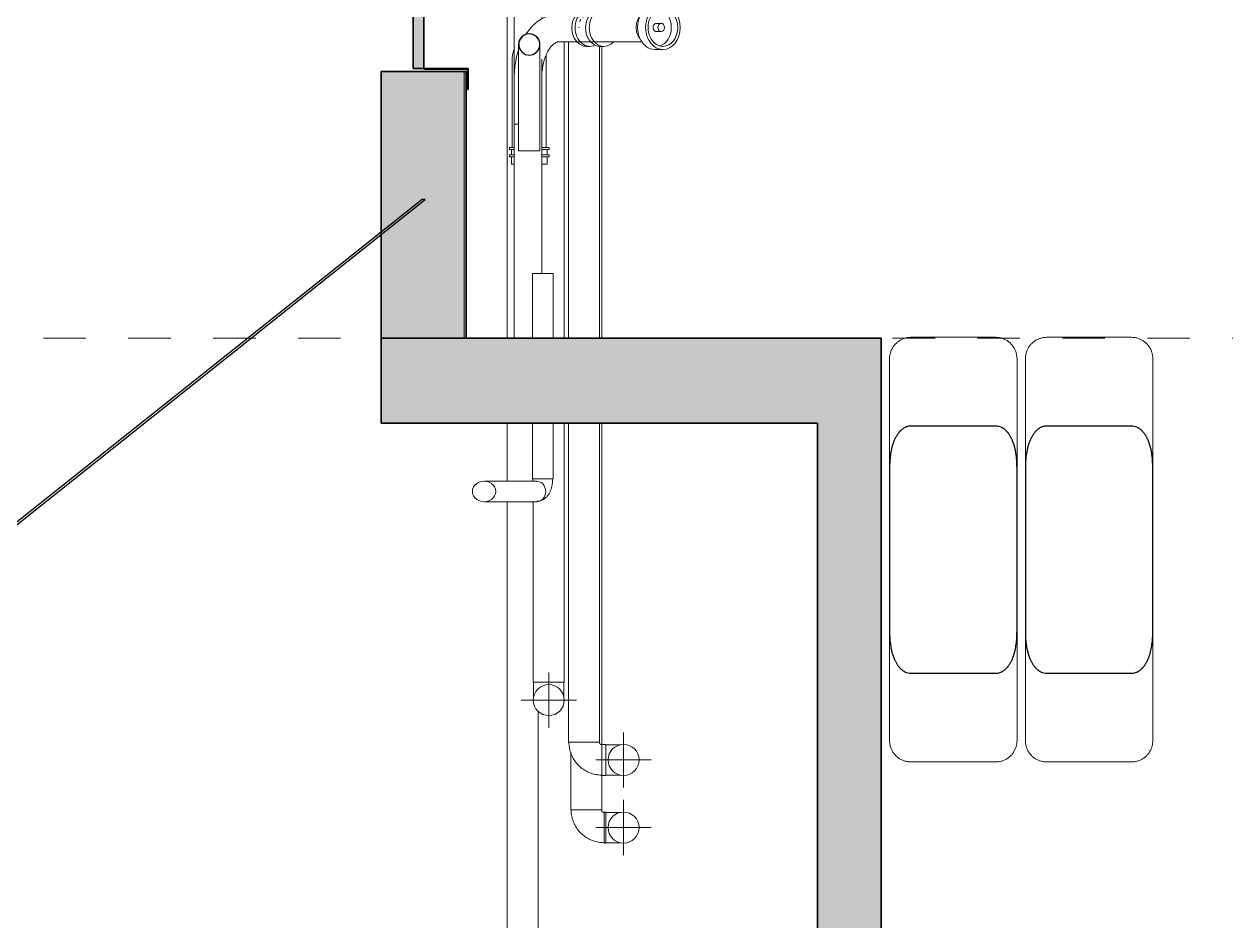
# Model space of a CAD drawing. Header units: metres. Extents: x -3 to 141, y -7 to 15.
# Drawn here: x 132.82 to 135.65, y -1.373 to 0.74 of the extents above; entities that cross this region are included whole.
import ezdxf

# ---------------------------------------------------------------- set-up
doc = ezdxf.new("R2010")
doc.units = ezdxf.units.M
doc.linetypes.add('Centre', pattern=[0.03175, 0.00635, -0.00475, 0.0159, -0.00475])
for name, color, linetype, lineweight in [('A-FLOR', 7, 'Continuous', 9), ('A-FLOR-LEVL', 7, 'Continuous', 9), ('A-FLOR-PATT', 7, 'Continuous', 35), ('A-GENM', 7, 'Continuous', 9), ('A-WALL', 7, 'Continuous', 9), ('A-WALL-PATT', 7, 'Continuous', 35), ('I-WALL', 7, 'Continuous', 9), ('P-PIPE', 7, 'Continuous', 9), ('P-PIPE-CNTR', 7, 'Continuous', 9)]:
    doc.layers.add(name, color=color, linetype=linetype, lineweight=lineweight)

# ---------------------------------------------------------------- blocks, each defined once
blk = doc.blocks.new('M_RVR_Neumatico - M_RVR_Neumatico-V31-Sección 01')
at = {"layer": 'A-GENM', "lineweight": 25}
for p, q in [((13.5726, -0.207), (13.3726, -0.207)), ((13.3226, -0.3051), (13.3226, -0.6912)), ((13.6226, -0.6912), (13.6226, -0.3051)), ((13.3726, -0.7893), (13.5726, -0.7893))]:
    blk.add_line(p, q, dxfattribs=at)
at = {"layer": 'A-GENM', "color": 8, "true_color": 0x808080, "flags": 128}
for points in [[(13.3226, -0.418), (13.3226, -0.4087), (13.3226, -0.3912), (13.3226, -0.3738), (13.3226, -0.3566), (13.3226, -0.3396), (13.3226, -0.3229), (13.3226, -0.3065), (13.3226, -0.3051)], [(13.6226, -0.3051), (13.6226, -0.3215), (13.6226, -0.3382), (13.6226, -0.3551), (13.6226, -0.3723), (13.6226, -0.3897), (13.6226, -0.4072), (13.6226, -0.4179)], [(13.3226, -0.6912), (13.3226, -0.6748), (13.3226, -0.6581), (13.3226, -0.6412), (13.3226, -0.624), (13.3226, -0.6066), (13.3226, -0.5891), (13.3226, -0.5784)], [(13.6226, -0.5783), (13.6226, -0.5875), (13.6226, -0.6051), (13.6226, -0.6225), (13.6226, -0.6397), (13.6226, -0.6567), (13.6226, -0.6734), (13.6226, -0.6898), (13.6226, -0.6912)]]:
    blk.add_lwpolyline(points, dxfattribs=at)
at = {"layer": 'A-GENM', "lineweight": 25}
for points, knots in [([(13.3726, -0.207), (13.3699, -0.2071), (13.3661, -0.2077), (13.362, -0.209), (13.3597, -0.2099), (13.3575, -0.2109), (13.3549, -0.2125), (13.3518, -0.2147), (13.3494, -0.2169), (13.3476, -0.2186), (13.3463, -0.22), (13.3451, -0.2213), (13.3435, -0.2233), (13.3416, -0.2258), (13.3395, -0.229), (13.3376, -0.2322), (13.3358, -0.2355), (13.3342, -0.2389), (13.3327, -0.2424), (13.3309, -0.2471), (13.329, -0.253), (13.3271, -0.2603), (13.3256, -0.2677), (13.324, -0.2776), (13.3228, -0.2901), (13.3225, -0.3001), (13.3226, -0.3051)], [0, 0, 0, 0, 0.0625, 0.09375, 0.109375, 0.125, 0.15625, 0.1875, 0.21875, 0.234375, 0.25, 0.265625, 0.28125, 0.3125, 0.34375, 0.375, 0.40625, 0.4375, 0.46875, 0.5, 0.5625, 0.625, 0.6875, 0.75, 0.875, 1, 1, 1, 1]), ([(13.6226, -0.3051), (13.6226, -0.2994), (13.6222, -0.288), (13.6208, -0.2751), (13.6193, -0.2666), (13.6185, -0.2624), (13.6175, -0.2582), (13.6164, -0.2541), (13.6151, -0.25), (13.6138, -0.2459), (13.6125, -0.2425), (13.6114, -0.2399), (13.6103, -0.2376), (13.609, -0.2351), (13.607, -0.2312), (13.6048, -0.2275), (13.6027, -0.2247), (13.6018, -0.2234), (13.6011, -0.2226), (13.5992, -0.2204), (13.5958, -0.2167), (13.592, -0.2136), (13.5894, -0.212), (13.5875, -0.211), (13.5842, -0.2094), (13.5792, -0.2078), (13.5748, -0.2072), (13.5726, -0.207)], [0, 0, 0, 0, 0.142857, 0.285714, 0.321429, 0.357143, 0.392857, 0.428571, 0.464286, 0.5, 0.535714, 0.553571, 0.571429, 0.598214, 0.625, 0.678571, 0.705357, 0.712054, 0.71875, 0.732143, 0.785714, 0.839286, 0.852679, 0.866071, 0.892857, 0.946429, 1, 1, 1, 1]), ([(13.3226, -0.6912), (13.3225, -0.6969), (13.3229, -0.7083), (13.3243, -0.7212), (13.3258, -0.7297), (13.3267, -0.7339), (13.3276, -0.7381), (13.3287, -0.7422), (13.33, -0.7463), (13.3314, -0.7504), (13.3326, -0.7538), (13.3338, -0.7564), (13.3348, -0.7587), (13.3361, -0.7612), (13.3381, -0.7651), (13.3403, -0.7688), (13.3424, -0.7716), (13.3434, -0.7729), (13.344, -0.7737), (13.3459, -0.7759), (13.3493, -0.7795), (13.3531, -0.7826), (13.3558, -0.7843), (13.3576, -0.7853), (13.3609, -0.7869), (13.3659, -0.7885), (13.3703, -0.7891), (13.3726, -0.7893)], [0, 0, 0, 0, 0.142857, 0.285714, 0.321429, 0.357143, 0.392857, 0.428571, 0.464286, 0.5, 0.535714, 0.553571, 0.571429, 0.598214, 0.625, 0.678571, 0.705357, 0.712054, 0.71875, 0.732143, 0.785714, 0.839286, 0.852679, 0.866071, 0.892857, 0.946429, 1, 1, 1, 1]), ([(13.5726, -0.7893), (13.5752, -0.7892), (13.579, -0.7886), (13.5831, -0.7873), (13.5854, -0.7864), (13.5876, -0.7854), (13.5903, -0.7838), (13.5933, -0.7815), (13.5957, -0.7794), (13.5975, -0.7777), (13.5988, -0.7763), (13.6001, -0.775), (13.6017, -0.773), (13.6035, -0.7705), (13.6056, -0.7673), (13.6075, -0.7641), (13.6093, -0.7608), (13.6109, -0.7574), (13.6124, -0.7539), (13.6142, -0.7492), (13.6161, -0.7433), (13.618, -0.736), (13.6195, -0.7286), (13.6211, -0.7187), (13.6223, -0.7062), (13.6226, -0.6962), (13.6226, -0.6912)], [0, 0, 0, 0, 0.0625, 0.09375, 0.109375, 0.125, 0.15625, 0.1875, 0.21875, 0.234375, 0.25, 0.265625, 0.28125, 0.3125, 0.34375, 0.375, 0.40625, 0.4375, 0.46875, 0.5, 0.5625, 0.625, 0.6875, 0.75, 0.875, 1, 1, 1, 1])]:
    blk.add_open_spline(points, degree=3, knots=knots, dxfattribs=at)
blk = doc.blocks.new('M_RVR_Neumatico - M_RVR_Neumatico-V32-Sección 01')
at = {"layer": 'A-GENM', "color": 8, "true_color": 0x808080}
for p, q in [((13.5726, 0.0019), (13.3726, 0.0019)), ((13.3726, -0.9981), (13.5726, -0.9981))]:
    blk.add_line(p, q, dxfattribs=at)
at = {"layer": 'A-GENM', "color": 8, "true_color": 0x808080, "flags": 128}
for points in [[(13.3226, -0.0481), (13.3226, -0.0461), (13.3227, -0.0441), (13.3229, -0.0422), (13.3232, -0.0402), (13.3236, -0.0382), (13.324, -0.0363), (13.3245, -0.0343), (13.3251, -0.0324), (13.3258, -0.0305), (13.3265, -0.0287), (13.3273, -0.0268), (13.3282, -0.0251), (13.3292, -0.0233), (13.3302, -0.0216), (13.3313, -0.0199), (13.3325, -0.0183), (13.3337, -0.0167), (13.335, -0.0152), (13.3363, -0.0137), (13.3377, -0.0123), (13.3392, -0.0109), (13.3407, -0.0096), (13.3423, -0.0084), (13.3439, -0.0072), (13.3455, -0.0061), (13.3472, -0.005), (13.349, -0.004), (13.3508, -0.0031), (13.3526, -0.0023), (13.3544, -0.0015), (13.3563, -0.0009), (13.3582, -0.0002), (13.3602, 0.0003), (13.3621, 0.0007), (13.3641, 0.0011), (13.366, 0.0014), (13.368, 0.0016), (13.37, 0.0018), (13.372, 0.0019), (13.3726, 0.0019)], [(13.5726, 0.0019), (13.5746, 0.0018), (13.5766, 0.0017), (13.5785, 0.0015), (13.5805, 0.0012), (13.5825, 0.0009), (13.5844, 0.0004), (13.5864, -0.0001), (13.5883, -0.0007), (13.5902, -0.0014), (13.592, -0.0021), (13.5939, -0.0029), (13.5956, -0.0038), (13.5974, -0.0048), (13.5991, -0.0058), (13.6008, -0.0069), (13.6024, -0.008), (13.604, -0.0093), (13.6055, -0.0106), (13.607, -0.0119), (13.6084, -0.0133), (13.6098, -0.0148), (13.6111, -0.0163), (13.6123, -0.0179), (13.6135, -0.0195), (13.6146, -0.0211), (13.6157, -0.0228), (13.6167, -0.0246), (13.6176, -0.0264), (13.6184, -0.0282), (13.6192, -0.03), (13.6199, -0.0319), (13.6205, -0.0338), (13.621, -0.0357), (13.6215, -0.0377), (13.6218, -0.0396), (13.6221, -0.0416), (13.6224, -0.0436), (13.6225, -0.0456), (13.6226, -0.0476), (13.6226, -0.0481)], [(13.3226, -0.1311), (13.3226, -0.1295), (13.3226, -0.1195), (13.3226, -0.1101), (13.3226, -0.1013), (13.3226, -0.0931), (13.3226, -0.0856), (13.3226, -0.0787), (13.3226, -0.0725), (13.3226, -0.067), (13.3226, -0.0622), (13.3226, -0.0581), (13.3226, -0.0547), (13.3226, -0.052), (13.3226, -0.05), (13.3226, -0.0487), (13.3226, -0.0482), (13.3226, -0.0481)], [(13.3226, -0.0481), (13.3226, -0.0485), (13.3226, -0.0496), (13.3226, -0.0514), (13.3226, -0.0539), (13.3226, -0.0571), (13.3226, -0.061), (13.3226, -0.0657), (13.3226, -0.071), (13.3226, -0.077), (13.3226, -0.0837), (13.3226, -0.091), (13.3226, -0.099), (13.3226, -0.1076), (13.3226, -0.1169), (13.3226, -0.1267), (13.3226, -0.1372), (13.3226, -0.1482), (13.3226, -0.1598), (13.3226, -0.172), (13.3226, -0.1846), (13.3226, -0.1978), (13.3226, -0.2114), (13.3226, -0.2255), (13.3226, -0.2401), (13.3226, -0.255), (13.3226, -0.2703), (13.3226, -0.286), (13.3226, -0.3021), (13.3226, -0.3051)], [(13.6226, -0.3051), (13.6226, -0.2903), (13.6226, -0.2745), (13.6226, -0.2591), (13.6226, -0.2441), (13.6226, -0.2294), (13.6226, -0.2152), (13.6226, -0.2014), (13.6226, -0.1881), (13.6226, -0.1753), (13.6226, -0.1631), (13.6226, -0.1513), (13.6226, -0.1401), (13.6226, -0.1295), (13.6226, -0.1195), (13.6226, -0.1101), (13.6226, -0.1013), (13.6226, -0.0931), (13.6226, -0.0856), (13.6226, -0.0787), (13.6226, -0.0725), (13.6226, -0.067), (13.6226, -0.0622), (13.6226, -0.0581), (13.6226, -0.0547), (13.6226, -0.052), (13.6226, -0.05), (13.6226, -0.0487), (13.6226, -0.0482), (13.6226, -0.0481)], [(13.6226, -0.0481), (13.6226, -0.0485), (13.6226, -0.0496), (13.6226, -0.0514), (13.6226, -0.0539), (13.6226, -0.0571), (13.6226, -0.061), (13.6226, -0.0657), (13.6226, -0.071), (13.6226, -0.077), (13.6226, -0.0837), (13.6226, -0.091), (13.6226, -0.099), (13.6226, -0.1076), (13.6226, -0.1169), (13.6226, -0.1267), (13.6226, -0.1312)], [(13.3226, -0.6912), (13.3226, -0.7059), (13.3226, -0.7217), (13.3226, -0.7372), (13.3226, -0.7522), (13.3226, -0.7669), (13.3226, -0.7811), (13.3226, -0.7949), (13.3226, -0.8082), (13.3226, -0.821), (13.3226, -0.8332), (13.3226, -0.845), (13.3226, -0.8562), (13.3226, -0.8668), (13.3226, -0.8768), (13.3226, -0.8862), (13.3226, -0.895), (13.3226, -0.9032), (13.3226, -0.9107), (13.3226, -0.9176), (13.3226, -0.9237), (13.3226, -0.9293), (13.3226, -0.9341), (13.3226, -0.9382), (13.3226, -0.9416), (13.3226, -0.9443), (13.3226, -0.9463), (13.3226, -0.9476), (13.3226, -0.9481), (13.3226, -0.9481)], [(13.6226, -0.9481), (13.6226, -0.9478), (13.6226, -0.9467), (13.6226, -0.9449), (13.6226, -0.9424), (13.6226, -0.9392), (13.6226, -0.9352), (13.6226, -0.9306), (13.6226, -0.9253), (13.6226, -0.9193), (13.6226, -0.9126), (13.6226, -0.9053), (13.6226, -0.8973), (13.6226, -0.8887), (13.6226, -0.8794), (13.6226, -0.8695), (13.6226, -0.8591), (13.6226, -0.8481), (13.6226, -0.8365), (13.6226, -0.8243), (13.6226, -0.8117), (13.6226, -0.7985), (13.6226, -0.7849), (13.6226, -0.7708), (13.6226, -0.7562), (13.6226, -0.7413), (13.6226, -0.7259), (13.6226, -0.7102), (13.6226, -0.6942), (13.6226, -0.6912)], [(13.3226, -0.9481), (13.3226, -0.9478), (13.3226, -0.9467), (13.3226, -0.9449), (13.3226, -0.9424), (13.3226, -0.9392), (13.3226, -0.9352), (13.3226, -0.9306), (13.3226, -0.9253), (13.3226, -0.9193), (13.3226, -0.9126), (13.3226, -0.9053), (13.3226, -0.8973), (13.3226, -0.8887), (13.3226, -0.8794), (13.3226, -0.8695), (13.3226, -0.8651)], [(13.6226, -0.8652), (13.6226, -0.8668), (13.6226, -0.8768), (13.6226, -0.8862), (13.6226, -0.895), (13.6226, -0.9032), (13.6226, -0.9107), (13.6226, -0.9176), (13.6226, -0.9237), (13.6226, -0.9293), (13.6226, -0.9341), (13.6226, -0.9382), (13.6226, -0.9416), (13.6226, -0.9443), (13.6226, -0.9463), (13.6226, -0.9476), (13.6226, -0.9481), (13.6226, -0.9481)], [(13.3726, -0.9981), (13.3706, -0.9981), (13.3686, -0.998), (13.3666, -0.9978), (13.3646, -0.9975), (13.3626, -0.9971), (13.3607, -0.9967), (13.3587, -0.9962), (13.3568, -0.9956), (13.3549, -0.9949), (13.3531, -0.9942), (13.3513, -0.9934), (13.3495, -0.9925), (13.3477, -0.9915), (13.346, -0.9905), (13.3443, -0.9894), (13.3427, -0.9883), (13.3411, -0.987), (13.3396, -0.9857), (13.3381, -0.9844), (13.3367, -0.983), (13.3353, -0.9815), (13.334, -0.98), (13.3328, -0.9784), (13.3316, -0.9768), (13.3305, -0.9752), (13.3294, -0.9735), (13.3285, -0.9717), (13.3276, -0.9699), (13.3267, -0.9681), (13.326, -0.9663), (13.3253, -0.9644), (13.3247, -0.9625), (13.3241, -0.9606), (13.3237, -0.9586), (13.3233, -0.9566), (13.323, -0.9547), (13.3228, -0.9527), (13.3226, -0.9507), (13.3226, -0.9487), (13.3226, -0.9481)], [(13.6226, -0.9481), (13.6225, -0.9501), (13.6224, -0.9521), (13.6222, -0.9541), (13.6219, -0.9561), (13.6216, -0.9581), (13.6211, -0.96), (13.6206, -0.962), (13.62, -0.9639), (13.6194, -0.9658), (13.6186, -0.9676), (13.6178, -0.9694), (13.6169, -0.9712), (13.616, -0.973), (13.6149, -0.9747), (13.6138, -0.9764), (13.6127, -0.978), (13.6114, -0.9796), (13.6102, -0.9811), (13.6088, -0.9826), (13.6074, -0.984), (13.6059, -0.9854), (13.6044, -0.9867), (13.6029, -0.9879), (13.6012, -0.9891), (13.5996, -0.9902), (13.5979, -0.9913), (13.5961, -0.9922), (13.5943, -0.9932), (13.5925, -0.994), (13.5907, -0.9947), (13.5888, -0.9954), (13.5869, -0.996), (13.585, -0.9966), (13.583, -0.997), (13.5811, -0.9974), (13.5791, -0.9977), (13.5771, -0.9979), (13.5751, -0.9981), (13.5731, -0.9981), (13.5726, -0.9981)]]:
    blk.add_lwpolyline(points, dxfattribs=at)
blk = doc.blocks.new('M_Boquilla salida - M_Boquilla salida-2638636-Sección 01')
at = {"layer": 'A-GENM', "color": 8, "true_color": 0x808080}
for p, q in [((12.4339, 0.5495), (12.4339, 0.4488)), ((12.5139, 0.4488), (12.5139, 0.5495)), ((12.427, 0.4488), (12.427, 0.4443)), ((12.427, 0.4488), (12.4385, 0.4488)), ((12.427, 0.4443), (12.4385, 0.4443)), ((12.427, 0.4319), (12.427, 0.4272)), ((12.427, 0.4319), (12.4385, 0.4319)), ((12.427, 0.4272), (12.4385, 0.4272)), ((12.432, 0.4443), (12.432, 0.4319)), ((12.432, 0.4272), (12.432, 0.4098)), ((12.5041, 0.4488), (12.5209, 0.4488)), ((12.5041, 0.4443), (12.5209, 0.4443)), ((12.5041, 0.4319), (12.5209, 0.4319)), ((12.5041, 0.4272), (12.5209, 0.4272)), ((12.5159, 0.4319), (12.5159, 0.4443)), ((12.5159, 0.4098), (12.5159, 0.4272)), ((12.5209, 0.4443), (12.5209, 0.4488)), ((12.5209, 0.4272), (12.5209, 0.4319)), ((12.432, 0.4098), (12.4376, 0.4098)), ((12.5044, 0.4098), (12.5159, 0.4098))]:
    blk.add_line(p, q, dxfattribs=at)
at = {"layer": 'A-GENM', "color": 8, "true_color": 0x808080, "flags": 128}
for points in [[(12.4339, 0.6607), (12.434, 0.6623), (12.4341, 0.6639), (12.4342, 0.6655), (12.4345, 0.6671), (12.4347, 0.6687), (12.4351, 0.6702), (12.4355, 0.6718), (12.436, 0.6733), (12.4365, 0.6748), (12.4371, 0.6763), (12.4378, 0.6777), (12.4385, 0.6792)], [(12.4339, 0.6138), (12.4339, 0.6159), (12.4339, 0.6194), (12.4339, 0.6228), (12.4339, 0.6261), (12.4339, 0.6293), (12.4339, 0.6323), (12.4339, 0.6352), (12.4339, 0.638), (12.4339, 0.6406), (12.4339, 0.6431), (12.4339, 0.6454), (12.4339, 0.6476), (12.4339, 0.6496), (12.4339, 0.6515), (12.4339, 0.6532), (12.4339, 0.6547), (12.4339, 0.656), (12.4339, 0.6572), (12.4339, 0.6582), (12.4339, 0.6591), (12.4339, 0.6598), (12.4339, 0.6603), (12.4339, 0.6606), (12.4339, 0.6607), (12.4339, 0.6607)], [(12.4339, 0.6607), (12.4339, 0.6606), (12.4339, 0.6604), (12.4339, 0.6599), (12.4339, 0.6593), (12.4339, 0.6585), (12.4339, 0.6575), (12.4339, 0.6564), (12.4339, 0.6551), (12.4339, 0.6536), (12.4339, 0.6519), (12.4339, 0.6501), (12.4339, 0.6481), (12.4339, 0.646), (12.4339, 0.6437), (12.4339, 0.6413), (12.4339, 0.6387), (12.4339, 0.636), (12.4339, 0.6331), (12.4339, 0.6301), (12.4339, 0.627), (12.4339, 0.6237), (12.4339, 0.6204), (12.4339, 0.6169), (12.4339, 0.6133), (12.4339, 0.6096), (12.4339, 0.6058), (12.4339, 0.6019), (12.4339, 0.598), (12.4339, 0.5939), (12.4339, 0.5898), (12.4339, 0.5856), (12.4339, 0.5814), (12.4339, 0.5771), (12.4339, 0.5728), (12.4339, 0.5684), (12.4339, 0.564), (12.4339, 0.5596), (12.4339, 0.5552), (12.4339, 0.5507), (12.4339, 0.5495)], [(12.5136, 0.6659), (12.5138, 0.6643), (12.5139, 0.6627), (12.5139, 0.6611), (12.5139, 0.6607)], [(12.5139, 0.5495), (12.5139, 0.554), (12.5139, 0.5584), (12.5139, 0.5628), (12.5139, 0.5672), (12.5139, 0.5716), (12.5139, 0.5759), (12.5139, 0.5802), (12.5139, 0.5845), (12.5139, 0.5887), (12.5139, 0.5928), (12.5139, 0.5969), (12.5139, 0.6009), (12.5139, 0.6048), (12.5139, 0.6086), (12.5139, 0.6123), (12.5139, 0.6159), (12.5139, 0.6194), (12.5139, 0.6228), (12.5139, 0.6261), (12.5139, 0.6293), (12.5139, 0.6323), (12.5139, 0.6352), (12.5139, 0.638), (12.5139, 0.6406), (12.5139, 0.6431), (12.5139, 0.6454), (12.5139, 0.6476), (12.5139, 0.6496), (12.5139, 0.6515), (12.5139, 0.6532), (12.5139, 0.6547), (12.5139, 0.656), (12.5139, 0.6572), (12.5139, 0.6582), (12.5139, 0.6591), (12.5139, 0.6598), (12.5139, 0.6603), (12.5139, 0.6606), (12.5139, 0.6607), (12.5139, 0.6607)], [(12.5139, 0.6607), (12.5139, 0.6606), (12.5139, 0.6604), (12.5139, 0.6599), (12.5139, 0.6593), (12.5139, 0.6585), (12.5139, 0.6575), (12.5139, 0.6564), (12.5139, 0.6551), (12.5139, 0.6536)]]:
    blk.add_lwpolyline(points, dxfattribs=at)
blk = doc.blocks.new('M_Boquilla salida-2 - M_Boquilla salida-2-2743545-Sección 01')
at = {"layer": 'A-GENM', "color": 8, "true_color": 0x808080}
for p, q in [((12.4489, 0.5808), (12.4489, 0.4411)), ((12.4989, 0.4411), (12.4989, 0.5808)), ((12.4489, 0.4411), (12.4739, 0.4411)), ((12.4739, 0.4411), (12.4989, 0.4411))]:
    blk.add_line(p, q, dxfattribs=at)
at = {"layer": 'A-GENM', "color": 8, "true_color": 0x808080, "flags": 128}
for points in [[(12.4489, 0.692), (12.449, 0.693), (12.449, 0.694), (12.4491, 0.695), (12.4493, 0.6959), (12.4494, 0.6969), (12.4497, 0.6979), (12.4499, 0.6989), (12.4502, 0.6998), (12.4505, 0.7008), (12.4509, 0.7017), (12.4513, 0.7026), (12.4518, 0.7035), (12.4522, 0.7044), (12.4528, 0.7052), (12.4533, 0.7061), (12.4539, 0.7069), (12.4545, 0.7077), (12.4551, 0.7084), (12.4558, 0.7092), (12.4565, 0.7099), (12.4573, 0.7106), (12.458, 0.7112), (12.4588, 0.7118), (12.4596, 0.7124), (12.4604, 0.713), (12.4613, 0.7135), (12.4622, 0.714), (12.463, 0.7145), (12.464, 0.7149), (12.4649, 0.7153), (12.4658, 0.7156), (12.4668, 0.7159), (12.4677, 0.7162), (12.4687, 0.7164), (12.4697, 0.7166), (12.4707, 0.7167), (12.4717, 0.7169), (12.4727, 0.7169), (12.4737, 0.717), (12.4739, 0.717)], [(12.4739, 0.717), (12.4749, 0.7169), (12.4759, 0.7169), (12.4769, 0.7168), (12.4779, 0.7166), (12.4789, 0.7165), (12.4799, 0.7162), (12.4809, 0.716), (12.4818, 0.7157), (12.4827, 0.7154), (12.4837, 0.715), (12.4846, 0.7146), (12.4855, 0.7141), (12.4864, 0.7137), (12.4872, 0.7131), (12.4881, 0.7126), (12.4889, 0.712), (12.4897, 0.7114), (12.4904, 0.7108), (12.4912, 0.7101), (12.4919, 0.7094), (12.4926, 0.7086), (12.4932, 0.7079), (12.4938, 0.7071), (12.4944, 0.7063), (12.495, 0.7055), (12.4955, 0.7046), (12.496, 0.7037), (12.4964, 0.7029), (12.4969, 0.7019), (12.4972, 0.701), (12.4976, 0.7001), (12.4979, 0.6991), (12.4982, 0.6982), (12.4984, 0.6972), (12.4986, 0.6962), (12.4987, 0.6952), (12.4988, 0.6942), (12.4989, 0.6932), (12.4989, 0.6922), (12.4989, 0.692)], [(12.4489, 0.5808), (12.4489, 0.5852), (12.4489, 0.5897), (12.4489, 0.5941), (12.4489, 0.5985), (12.4489, 0.6029), (12.4489, 0.6072), (12.4489, 0.6115), (12.4489, 0.6157), (12.4489, 0.6199), (12.4489, 0.6241), (12.4489, 0.6281), (12.4489, 0.6321), (12.4489, 0.636), (12.4489, 0.6398), (12.4489, 0.6436), (12.4489, 0.6472), (12.4489, 0.6507), (12.4489, 0.6541), (12.4489, 0.6574), (12.4489, 0.6605), (12.4489, 0.6636), (12.4489, 0.6665), (12.4489, 0.6692), (12.4489, 0.6719), (12.4489, 0.6743), (12.4489, 0.6767), (12.4489, 0.6788), (12.4489, 0.6809), (12.4489, 0.6827), (12.4489, 0.6844), (12.4489, 0.6859), (12.4489, 0.6873), (12.4489, 0.6885), (12.4489, 0.6895), (12.4489, 0.6903), (12.4489, 0.691), (12.4489, 0.6915), (12.4489, 0.6918), (12.4489, 0.692), (12.4489, 0.692)], [(12.4489, 0.692), (12.4489, 0.6919), (12.4489, 0.6917)], [(12.4989, 0.6917), (12.4989, 0.6919), (12.4989, 0.692)], [(12.4989, 0.692), (12.4989, 0.6919), (12.4989, 0.6916), (12.4989, 0.6912), (12.4989, 0.6905), (12.4989, 0.6897), (12.4989, 0.6888), (12.4989, 0.6876), (12.4989, 0.6863), (12.4989, 0.6848), (12.4989, 0.6832), (12.4989, 0.6814), (12.4989, 0.6794), (12.4989, 0.6773), (12.4989, 0.675), (12.4989, 0.6725), (12.4989, 0.67), (12.4989, 0.6672), (12.4989, 0.6644), (12.4989, 0.6614), (12.4989, 0.6582), (12.4989, 0.655), (12.4989, 0.6516), (12.4989, 0.6481), (12.4989, 0.6445), (12.4989, 0.6408), (12.4989, 0.6371), (12.4989, 0.6332), (12.4989, 0.6292), (12.4989, 0.6252), (12.4989, 0.6211), (12.4989, 0.6169), (12.4989, 0.6126), (12.4989, 0.6084), (12.4989, 0.604), (12.4989, 0.5997), (12.4989, 0.5953), (12.4989, 0.5908), (12.4989, 0.5864), (12.4989, 0.582), (12.4989, 0.5808)]]:
    blk.add_lwpolyline(points, dxfattribs=at)
at = {"layer": 'A-GENM', "lineweight": 25, "flags": 128}
for points in [[(12.4739, 0.7167), (12.4654, 0.7152), (12.4579, 0.7109), (12.4523, 0.7042), (12.4493, 0.696), (12.4493, 0.6873), (12.4523, 0.6792), (12.4579, 0.6725), (12.4654, 0.6681), (12.4739, 0.6666)], [(12.4739, 0.6666), (12.4825, 0.6681), (12.49, 0.6725), (12.4956, 0.6792), (12.4986, 0.6873), (12.4986, 0.696), (12.4956, 0.7042), (12.49, 0.7109), (12.4825, 0.7152), (12.4739, 0.7167)]]:
    blk.add_lwpolyline(points, dxfattribs=at)
blk = doc.blocks.new('M_Conexión toma de agua potable - M_Conexión toma de agua potable-2652164-Sección 01')
at = {"layer": 'P-PIPE'}
for p, q in [((12.5908, 0.9126), (12.5489, 0.9126)), ((12.6642, 0.9126), (12.6315, 0.9126)), ((12.6599, 0.9152), (12.6339, 0.9152)), ((12.6892, 0.9319), (12.6599, 0.9319)), ((12.5489, 0.8476), (12.5908, 0.8476)), ((12.6315, 0.8476), (12.6642, 0.8476)), ((12.6339, 0.845), (12.6599, 0.845)), ((12.6599, 0.8283), (12.6892, 0.8283)), ((12.4387, 0.7992), (12.4387, 0)), ((12.5037, 0.7518), (12.5037, 0.7992)), ((12.6162, 0.7746), (12.6086, 0.7746)), ((12.62, 0.7829), (12.62, 0.7759)), ((12.6339, 0.7829), (12.62, 0.7829)), ((12.62, 0.7759), (12.6339, 0.7759)), ((12.6227, 0.7759), (12.6227, 0.7674)), ((12.6339, 0.7829), (12.7024, 0.7829)), ((12.7024, 0.7759), (12.6339, 0.7759)), ((12.6341, 0.7722), (12.6341, 0.7759)), ((12.6497, 0.7746), (12.641, 0.7746)), ((12.7039, 0.7829), (12.7024, 0.7829)), ((12.7024, 0.7759), (12.7024, 0.7829)), ((12.7024, 0.7759), (12.7039, 0.7759)), ((12.7039, 0.7759), (12.7039, 0.7829)), ((12.7698, 0.7667), (12.7677, 0.7667)), ((12.7886, 0.7835), (12.7698, 0.7835)), ((12.7374, 0.7627), (12.543, 0.7627)), ((12.6253, 0.7637), (12.6162, 0.7637)), ((12.641, 0.7637), (12.6323, 0.7637)), ((12.7846, 0.7414), (12.7734, 0.7414)), ((12.7734, 0.7219), (12.7846, 0.7219)), ((12.543, 0.6977), (12.7395, 0.6977)), ((12.6086, 0.6872), (12.6162, 0.6872)), ((12.6162, 0.698), (12.641, 0.698)), ((12.641, 0.6872), (12.6497, 0.6872)), ((12.7677, 0.6966), (12.7698, 0.6966)), ((12.7698, 0.6799), (12.7886, 0.6799)), ((12.5037, 0.1519), (12.5037, 0.6567)), ((12.4384, 0.6133), (12.4384, 0.5038)), ((12.5034, 0.5038), (12.5034, 0.6133)), ((12.4384, 0.5038), (12.4387, 0.5038)), ((12.4391, 0.5038), (12.441, 0.5038)), ((12.4412, 0.5038), (12.4422, 0.5038)), ((12.4427, 0.5038), (12.4453, 0.5038)), ((12.4453, 0.5038), (12.4479, 0.5038)), ((12.5032, 0.5038), (12.5034, 0.5038))]:
    blk.add_line(p, q, dxfattribs=at)
at = {"layer": 'P-PIPE', "flags": 128}
for points in [[(12.5489, 0.9126), (12.5444, 0.9125), (12.54, 0.9122), (12.5355, 0.9118), (12.5311, 0.9111), (12.5267, 0.9103), (12.5224, 0.9093), (12.5181, 0.9081), (12.5138, 0.9067), (12.5096, 0.9052), (12.5055, 0.9035), (12.5015, 0.9016), (12.4975, 0.8995), (12.4936, 0.8973), (12.4898, 0.895), (12.4861, 0.8925), (12.4825, 0.8898), (12.4791, 0.887), (12.4757, 0.884), (12.4725, 0.881), (12.4694, 0.8777), (12.4664, 0.8744), (12.4635, 0.871), (12.4608, 0.8674), (12.4582, 0.8638), (12.4558, 0.86), (12.4535, 0.8561), (12.4514, 0.8522), (12.4494, 0.8482), (12.4476, 0.8441), (12.446, 0.8399), (12.4445, 0.8357), (12.4432, 0.8314), (12.442, 0.8271), (12.441, 0.8227), (12.4402, 0.8183), (12.4396, 0.8139), (12.4391, 0.8094), (12.4388, 0.8049), (12.4387, 0.8004), (12.4387, 0.7992)], [(12.5037, 0.7992), (12.5037, 0.8012), (12.5038, 0.8032), (12.504, 0.8052), (12.5043, 0.8071), (12.5046, 0.8091), (12.505, 0.811), (12.5055, 0.8129), (12.5061, 0.8148), (12.5067, 0.8167), (12.5074, 0.8185), (12.5082, 0.8203), (12.509, 0.822), (12.5099, 0.8237), (12.5109, 0.8254), (12.5119, 0.827), (12.513, 0.8286), (12.5141, 0.8301), (12.5153, 0.8316), (12.5165, 0.833), (12.5178, 0.8344), (12.5192, 0.8357), (12.5205, 0.8369), (12.522, 0.8381), (12.5234, 0.8392), (12.5249, 0.8403), (12.5265, 0.8412), (12.528, 0.8422), (12.5296, 0.843), (12.5312, 0.8438), (12.5329, 0.8445), (12.5346, 0.8451), (12.5362, 0.8457), (12.5379, 0.8462), (12.5397, 0.8466), (12.5414, 0.8469), (12.5431, 0.8472), (12.5449, 0.8474), (12.5466, 0.8475), (12.5484, 0.8476), (12.5489, 0.8476)], [(12.543, 0.7627), (12.538, 0.7626), (12.5331, 0.7621), (12.5282, 0.7613), (12.5233, 0.7602), (12.5186, 0.7588), (12.5139, 0.7571), (12.5094, 0.7551), (12.505, 0.7529), (12.5007, 0.7505), (12.4966, 0.7478), (12.4926, 0.7449), (12.4888, 0.7419), (12.4851, 0.7386), (12.4816, 0.7352), (12.4782, 0.7316), (12.4749, 0.7278), (12.4718, 0.7239), (12.4689, 0.7199), (12.4661, 0.7158)], [(12.449, 0.6798), (12.4486, 0.6786), (12.447, 0.6736), (12.4455, 0.6684), (12.4442, 0.6633), (12.443, 0.658), (12.442, 0.6527), (12.4411, 0.6474), (12.4403, 0.642), (12.4397, 0.6366), (12.4391, 0.6312), (12.4388, 0.6257), (12.4385, 0.6203), (12.4384, 0.6148), (12.4384, 0.6133)], [(12.543, 0.6977), (12.5423, 0.6977), (12.5415, 0.6976), (12.5406, 0.6975), (12.5398, 0.6973), (12.5389, 0.697), (12.5379, 0.6967), (12.5368, 0.6962), (12.5357, 0.6957), (12.5346, 0.695), (12.5333, 0.6942), (12.532, 0.6933), (12.5307, 0.6922), (12.5293, 0.691), (12.5279, 0.6896), (12.5265, 0.6881), (12.525, 0.6864), (12.5235, 0.6845), (12.5221, 0.6825), (12.5206, 0.6804), (12.5192, 0.6781), (12.5178, 0.6756), (12.5164, 0.6731), (12.5151, 0.6703), (12.5138, 0.6675), (12.5126, 0.6645), (12.5114, 0.6614), (12.5103, 0.6583), (12.5093, 0.655), (12.5083, 0.6516), (12.5074, 0.6481), (12.5066, 0.6446), (12.5059, 0.6409), (12.5053, 0.6373), (12.5047, 0.6335), (12.5043, 0.6298), (12.5039, 0.6259), (12.5037, 0.6221), (12.5035, 0.6182), (12.5034, 0.6144), (12.5034, 0.6133)]]:
    blk.add_lwpolyline(points, dxfattribs=at)
at = {"layer": 'P-PIPE'}
for centre, major_axis, ratio, start_param, end_param in [((12.6339, 0.8801), (0, 0.0351), 0.276903, 3.665191, 5.759587), ((12.6599, 0.8801), (0, 0.0518), 0.276903, 0, 0.810586), ((12.6599, 0.8801), (0, 0.0518), 0.276903, 3.141593, 6.283185), ((12.6599, 0.8801), (0, 0.0351), 0.276903, 3.141593, 6.283185), ((12.6892, 0.8801), (0, 0.0518), 0.276903, 3.141593, 6.283185), ((12.6599, 0.8801), (0, 0.0518), 0.276903, 2.331006, 3.141593), ((12.6086, 0.7309), (0, 0.0437), 0.787199, 0, 1.570796), ((12.6162, 0.7309), (0, 0.0437), 0.787199, 6.074485, 7.853982), ((12.641, 0.7309), (0, 0.0437), 0.787199, 0, 1.570796), ((12.6497, 0.7309), (0, 0.0437), 0.787199, 5.563669, 7.853982), ((12.7698, 0.7317), (0, 0.0518), 0.787199, 0, 3.141593), ((12.7886, 0.7317), (0, 0.0518), 0.787199, 0, 3.141593), ((12.7886, 0.7317), (0, 0.0445), 0.787199, 0, 3.141593), ((12.7734, 0.7317), (0, 0.0445), 0.787199, 3.367654, 6.057124), ((12.7886, 0.7317), (0, 0.0518), 0.787199, 3.141593, 6.283185), ((12.7886, 0.7317), (0, 0.0445), 0.787199, 3.141593, 6.283185), ((12.6162, 0.7309), (0, 0.0328), 0.787199, 0.922041, 1.13147), ((12.6162, 0.7309), (0, 0.0328), 0.787199, 0.328942, 0.686405), ((12.6162, 0.7309), (0, 0.0328), 0.787199, 0, 0.246617), ((12.7531, 0.7317), (0, 0.0351), 0.787199, 0.732421, 2.409172), ((12.7734, 0.7317), (0, 0.00974), 0.787199, 0, 3.141593), ((12.7846, 0.7317), (0, 0.00974), 0.787199, 0, 3.141593), ((12.7846, 0.7317), (0, 0.00974), 0.787199, 3.141593, 6.283185), ((12.6086, 0.7309), (0, 0.0437), 0.787199, 1.570796, 3.141593), ((12.6162, 0.7309), (0, 0.0437), 0.787199, 1.570796, 3.51918), ((12.6162, 0.7309), (0, 0.0328), 0.787199, 1.527854, 1.570796), ((12.641, 0.7309), (0, 0.0437), 0.787199, 1.570796, 3.141593), ((12.6497, 0.7309), (0, 0.0437), 0.787199, 1.570796, 3.819721)]:
    blk.add_ellipse(centre, major_axis=major_axis, ratio=ratio, start_param=start_param, end_param=end_param, dxfattribs=at)
blk = doc.blocks.new('M_Estanque Alimentación-3 - M_Estanque Alimentación-3-2957581-Sección 01')
at = {"layer": 'A-GENM', "lineweight": 25}
for p, q in [((12.2219, 0.3263), (10.4622, -1.0727)), ((10.471, -1.0727), (12.2285, 0.3263)), ((12.2285, 0.3263), (12.2219, 0.3263))]:
    blk.add_line(p, q, dxfattribs=at)
blk = doc.blocks.new('M_RVR_Codo material - CO - Codo-2958831-Sección 01')
at = {"layer": 'P-PIPE', "flags": 128}
for points in [[(12.4842, -0.8452), (12.4842, -0.8443), (12.4842, -0.8432), (12.4842, -0.8422), (12.4842, -0.841), (12.4842, -0.8398), (12.4842, -0.8386), (12.4842, -0.8373), (12.4842, -0.836), (12.4842, -0.8347), (12.4842, -0.8333), (12.4842, -0.8318), (12.4842, -0.8304), (12.4842, -0.8289), (12.4842, -0.8273), (12.4842, -0.8258), (12.4842, -0.8242), (12.4842, -0.8226), (12.4842, -0.821), (12.4842, -0.8193), (12.4842, -0.8177), (12.4842, -0.816), (12.4842, -0.8144), (12.4842, -0.8127), (12.4842, -0.811), (12.4842, -0.8105)], [(12.5556, -0.8105), (12.5556, -0.8122), (12.5556, -0.8139), (12.5556, -0.8156), (12.5556, -0.8172), (12.5556, -0.8189), (12.5556, -0.8205), (12.5556, -0.8222), (12.5556, -0.8238), (12.5556, -0.8254), (12.5556, -0.8269), (12.5556, -0.8285), (12.5556, -0.83), (12.5556, -0.8314), (12.5556, -0.8329), (12.5556, -0.8343), (12.5556, -0.8357), (12.5556, -0.837), (12.5556, -0.8383), (12.5556, -0.8395), (12.5556, -0.8407), (12.5556, -0.8419), (12.5556, -0.843), (12.5556, -0.844), (12.5556, -0.845)]]:
    blk.add_lwpolyline(points, dxfattribs=at)
blk = doc.blocks.new('M_RVR_Codo material - CO - Codo-V38-Sección 01')
at = {"layer": 'P-PIPE', "flags": 128}
for points in [[(12.5673, -0.9514), (12.5674, -0.9545), (12.5676, -0.9576), (12.5679, -0.9607), (12.5683, -0.9638), (12.5689, -0.9669), (12.5696, -0.9699), (12.5703, -0.9729), (12.5713, -0.9759), (12.5723, -0.9788), (12.5735, -0.9817), (12.5747, -0.9845), (12.5761, -0.9873), (12.5776, -0.9901), (12.5792, -0.9927), (12.5809, -0.9953), (12.5827, -0.9979), (12.5846, -1.0003), (12.5866, -1.0027), (12.5887, -1.005), (12.5909, -1.0072), (12.5932, -1.0093), (12.5955, -1.0114), (12.598, -1.0133), (12.6005, -1.0151), (12.6031, -1.0169), (12.6057, -1.0185), (12.6084, -1.02), (12.6112, -1.0214), (12.614, -1.0227), (12.6169, -1.0239), (12.6198, -1.025), (12.6228, -1.0259), (12.6258, -1.0267), (12.6288, -1.0275), (12.6319, -1.028), (12.6349, -1.0285), (12.638, -1.0289), (12.6411, -1.0291), (12.6442, -1.0292), (12.6451, -1.0292)], [(12.6451, -0.9578), (12.6448, -0.9578), (12.6446, -0.9578), (12.6443, -0.9577), (12.6441, -0.9577), (12.6438, -0.9577), (12.6436, -0.9576), (12.6433, -0.9575), (12.6431, -0.9575), (12.6428, -0.9574), (12.6426, -0.9573), (12.6424, -0.9572), (12.6421, -0.9571), (12.6419, -0.9569), (12.6417, -0.9568), (12.6415, -0.9567), (12.6413, -0.9565), (12.6411, -0.9564), (12.6409, -0.9562), (12.6407, -0.956), (12.6405, -0.9559), (12.6403, -0.9557), (12.6402, -0.9555), (12.64, -0.9553), (12.6399, -0.9551), (12.6397, -0.9549), (12.6396, -0.9546), (12.6395, -0.9544), (12.6394, -0.9542), (12.6393, -0.954), (12.6392, -0.9537), (12.6391, -0.9535), (12.639, -0.9532), (12.6389, -0.953), (12.6389, -0.9528), (12.6388, -0.9525), (12.6388, -0.9523), (12.6387, -0.952), (12.6387, -0.9518), (12.6387, -0.9515), (12.6387, -0.9514)]]:
    blk.add_lwpolyline(points, dxfattribs=at)
blk = doc.blocks.new('M_RVR_Codo material - CO - Codo-V40-Sección 01')
at = {"layer": 'P-PIPE', "flags": 128}
for points in [[(12.4823, -0.3369), (12.4823, -0.3363), (12.4824, -0.3356), (12.4825, -0.3349), (12.4826, -0.3342), (12.4826, -0.3335), (12.4826, -0.3327), (12.4827, -0.332), (12.4827, -0.3315)], [(12.4915, -0.3843), (12.494, -0.3842), (12.4965, -0.3838), (12.4988, -0.3834), (12.5011, -0.3827), (12.5033, -0.3819), (12.5054, -0.3809), (12.5073, -0.3799), (12.5091, -0.3787), (12.5108, -0.3775), (12.5124, -0.3762), (12.5138, -0.3749), (12.5151, -0.3735), (12.5164, -0.3721), (12.5175, -0.3707), (12.5185, -0.3693), (12.5195, -0.3679), (12.5204, -0.3664), (12.5213, -0.3649), (12.5221, -0.3635), (12.5228, -0.362), (12.5235, -0.3605), (12.5241, -0.359), (12.5247, -0.3574), (12.5252, -0.3559), (12.5257, -0.3544), (12.5262, -0.3528), (12.5266, -0.3513), (12.527, -0.3497), (12.5274, -0.3481), (12.5277, -0.3465), (12.528, -0.3449), (12.5282, -0.3433), (12.5284, -0.3417), (12.5286, -0.3401), (12.5288, -0.3385), (12.5289, -0.3368), (12.529, -0.3352), (12.529, -0.3336), (12.5291, -0.3319), (12.5291, -0.3315)]]:
    blk.add_lwpolyline(points, dxfattribs=at)

msp = doc.modelspace()

# ---------------------------------------------------------------- hatches: boundary and pattern name
at = {"layer": 'A-FLOR-PATT', "lineweight": 9, "true_color": 0x9a9a9a}
h = msp.add_hatch(color=253, dxfattribs=at)
h.paths.add_polyline_path([(121.5085, -0.2), (122.6865, -0.2), (122.6865, 0), (121.5085, 0), (121.5085, -0.0455)])
h.paths.add_polyline_path([(133.6609, -0.2), (134.8383, -0.2), (134.8383, 0), (133.6609, 0), (133.6609, -0.0455)])
at = {"layer": 'A-WALL-PATT', "lineweight": 9, "true_color": 0x9a9a9a}
for points in [[(133.8559, 0), (133.8559, 0.6279), (133.6609, 0.6279), (133.6609, 0), (133.7925, 0)], [(133.8659, 0.5854), (133.8659, 0.6354), (133.7609, 0.6354), (133.7609, 0.6334), (133.8639, 0.6334), (133.8639, 0.5854)], [(134.8383, -3.4853), (134.8383, -0.2), (134.6883, -0.2), (134.6883, -3.4853)]]:
    msp.add_hatch(color=253, dxfattribs=at).paths.add_polyline_path(points)
at = {"layer": 'I-WALL', "true_color": 0x9a9a9a}
for points in [[(133.7609, 0.6354), (133.7609, 2.7225), (133.7359, 2.7225), (133.7359, 0.6354)], [(133.8609, 0), (133.8609, 0.6279), (133.8559, 0.6279), (133.8559, 0)]]:
    msp.add_hatch(color=253, dxfattribs=at).paths.add_polyline_path(points)

# ---------------------------------------------------------------- linework, layer by layer
at = {"layer": 'A-FLOR', "lineweight": 35}
for p, q in [((134.8383, 0), (133.6609, 0)), ((133.6609, 0), (133.6609, -0.2)), ((134.8383, -0.2), (134.8383, 0)), ((133.6609, -0.2), (134.6883, -0.2))]:
    msp.add_line(p, q, dxfattribs=at)
at = {"layer": 'A-FLOR-LEVL', "color": 253, "linetype": 'Centre', "true_color": 0xaaaaaa}
msp.add_line((118.6651, 0), (138.6134, 0), dxfattribs=at)
at = {"layer": 'A-WALL', "lineweight": 35}
for p, q in [((133.8659, 0.6354), (133.7609, 0.6354)), ((133.7609, 0.6354), (133.7609, 0.6334)), ((133.7609, 0.6334), (133.8639, 0.6334)), ((133.8639, 0.6334), (133.8639, 0.5854)), ((133.8659, 0.5854), (133.8659, 0.6354)), ((133.8639, 0.5854), (133.8659, 0.5854))]:
    msp.add_line(p, q, dxfattribs=at)
at = {"layer": 'A-WALL'}
msp.add_line((133.8559, 0.6279), (133.8559, 0), dxfattribs=at)
at = {"layer": 'I-WALL', "lineweight": 35}
for p, q in [((133.7359, 2.7225), (133.7359, 0.6354)), ((133.7609, 0.6354), (133.7609, 2.7225)), ((133.8609, 0.6279), (133.6609, 0.6279)), ((133.6609, 0.6279), (133.6609, 0)), ((133.7359, 0.6354), (133.7609, 0.6354)), ((133.8609, 0), (133.8609, 0.6279)), ((134.6883, -0.2), (134.6883, -3.2853)), ((134.8383, -0.2), (134.8383, -3.4853))]:
    msp.add_line(p, q, dxfattribs=at)
at = {"layer": 'P-PIPE'}
for p, q in [((133.9575, 3.1855), (133.9575, 0)), ((134.0919, 0), (134.0919, 0.6977)), ((134.102, 0.6977), (134.102, 0)), ((134.175, 0), (134.175, 0.6877)), ((134.18, 0), (134.18, 0.6872)), ((134.0172, 0.1519), (134.0172, 0)), ((134.0655, 0.1519), (134.0172, 0.1519)), ((134.0655, 0), (134.0655, 0.1519)), ((133.9575, -0.2), (133.9575, -0.3369)), ((134.0172, -0.2), (134.0172, -0.3315)), ((134.0655, -0.3315), (134.0655, -0.2)), ((134.0919, -0.8105), (134.0919, -0.2)), ((134.102, -0.2), (134.102, -0.9514)), ((134.175, -0.9514), (134.175, -0.2)), ((134.18, -0.9609), (134.18, -0.2)), ((134.027, -0.3369), (133.903, -0.3369)), ((134.0172, -0.3315), (134.0655, -0.3315)), ((133.903, -0.3852), (134.027, -0.3852)), ((133.9575, -0.3852), (133.9575, -2.6941)), ((134.0189, -0.3851), (134.0189, -0.8105)), ((134.0189, -0.8105), (134.0919, -0.8105)), ((134.0305, -2.9329), (134.0305, -0.8791)), ((134.102, -0.9514), (134.175, -0.9514)), ((134.1895, -0.957), (134.1806, -0.957)), ((134.1806, -0.957), (134.1806, -1.03)), ((134.1895, -1.03), (134.1895, -0.957)), ((134.107, -0.9753), (134.107, -1.1107)), ((134.18, -1.1107), (134.18, -1.0291)), ((134.1806, -1.03), (134.1895, -1.03)), ((134.107, -1.1107), (134.18, -1.1107)), ((134.1895, -1.1162), (134.1856, -1.1162)), ((134.1856, -1.1162), (134.1856, -1.1892)), ((134.1895, -1.1892), (134.1895, -1.1162)), ((134.1856, -1.1892), (134.1895, -1.1892))]:
    msp.add_line(p, q, dxfattribs=at)
at = {"layer": 'P-PIPE', "flags": 128}
for points in [[(133.903, -0.3369), (133.8968, -0.3375), (133.891, -0.3393), (133.8858, -0.3422), (133.8814, -0.346), (133.8781, -0.3506), (133.8761, -0.3557), (133.8754, -0.3611)], [(133.9305, -0.3611), (133.9299, -0.3557), (133.9278, -0.3506), (133.9245, -0.346), (133.9202, -0.3422), (133.9149, -0.3393), (133.9091, -0.3375), (133.903, -0.3369)], [(133.8754, -0.3611), (133.8761, -0.3664), (133.8781, -0.3715), (133.8814, -0.3761), (133.8858, -0.3799), (133.891, -0.3828), (133.8968, -0.3846), (133.903, -0.3852)], [(133.903, -0.3852), (133.9091, -0.3846), (133.9149, -0.3828), (133.9202, -0.3799), (133.9245, -0.3761), (133.9278, -0.3715), (133.9299, -0.3664), (133.9305, -0.3611)]]:
    msp.add_lwpolyline(points, dxfattribs=at)
at = {"layer": 'P-PIPE', "color": 96, "true_color": 0x007f00}
for centre, start, end in [((134.0554, -0.8526), 0, 180), ((134.0554, -0.8526), 180, 360), ((134.2315, -0.9935), 0, 180), ((134.2315, -0.9935), 180, 360), ((134.2315, -1.1527), 0, 180), ((134.2315, -1.1527), 180, 360)]:
    msp.add_arc(centre, 0.0365, start, end, dxfattribs=at)
at = {"layer": 'P-PIPE'}
for start_param, end_param in [(4.712389, 6.283185), (3.141593, 4.712389)]:
    msp.add_ellipse((134.027, -0.3611), major_axis=(0, 0.0241), ratio=0.87462, start_param=start_param, end_param=end_param, dxfattribs=at)
at = {"layer": 'P-PIPE-CNTR'}
for p, q in [((134.0554, -0.9176), (134.0554, -0.7876)), ((133.9904, -0.8526), (134.1204, -0.8526)), ((134.2315, -1.0585), (134.2315, -0.9285)), ((134.1665, -0.9935), (134.2965, -0.9935)), ((134.2315, -1.2177), (134.2315, -1.0877)), ((134.1665, -1.1527), (134.2965, -1.1527))]:
    msp.add_line(p, q, dxfattribs=at)

# ---------------------------------------------------------------- block references
at = {"layer": 'A-GENM', "color": 8, "true_color": 0x808080}
for name, p in [('M_Boquilla salida-2 - M_Boquilla salida-2-2743545-Sección 01', (121.5355, 0)), ('M_Boquilla salida - M_Boquilla salida-2638636-Sección 01', (121.5355, 0)), ('M_Estanque Alimentación-3 - M_Estanque Alimentación-3-2957581-Sección 01', (121.5355, 0)), ('M_RVR_Neumatico - M_RVR_Neumatico-V32-Sección 01', (121.5355, 0)), ('M_RVR_Neumatico - M_RVR_Neumatico-V32-Sección 01', (121.8553, 0))]:
    msp.add_blockref(name, p, dxfattribs=at)
at = {"layer": 'A-GENM', "lineweight": 25}
for p in [(121.5355, 0), (121.8553, 0)]:
    msp.add_blockref('M_RVR_Neumatico - M_RVR_Neumatico-V31-Sección 01', p, dxfattribs=at)
at = {"layer": 'P-PIPE'}
for name, p in [('M_Conexión toma de agua potable - M_Conexión toma de agua potable-2652164-Sección 01', (121.5355, 0)), ('M_RVR_Codo material - CO - Codo-V40-Sección 01', (121.5355, 0)), ('M_RVR_Codo material - CO - Codo-2958831-Sección 01', (121.5355, 0)), ('M_RVR_Codo material - CO - Codo-V38-Sección 01', (121.5355, 0)), ('M_RVR_Codo material - CO - Codo-V38-Sección 01', (121.5405, -0.1592))]:
    msp.add_blockref(name, p, dxfattribs=at)
at = {"layer": 'P-PIPE', "rotation": 90}
for p in [(133.3789, -13.5134), (133.3789, -13.6726)]:
    msp.add_blockref('M_RVR_Codo material - CO - Codo-2958831-Sección 01', p, dxfattribs=at)

doc.saveas('drawing.dxf')
